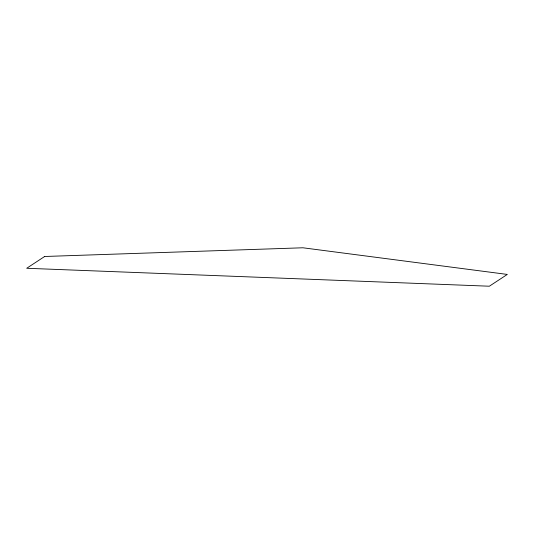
<?xml version="1.0" encoding="UTF-8"?>
<svg xmlns="http://www.w3.org/2000/svg" width="534" height="534" viewBox="0 0 534 534"><rect width="100%" height="100%" fill="white"/><g stroke="black" fill="none" stroke-linecap="round" stroke-linejoin="round"><path stroke-width="0.8" d="M44.656 256.487L26.7 268.275L489.344 286.217L507.3 274.429L302.911 247.783L44.656 256.487"/></g></svg>
